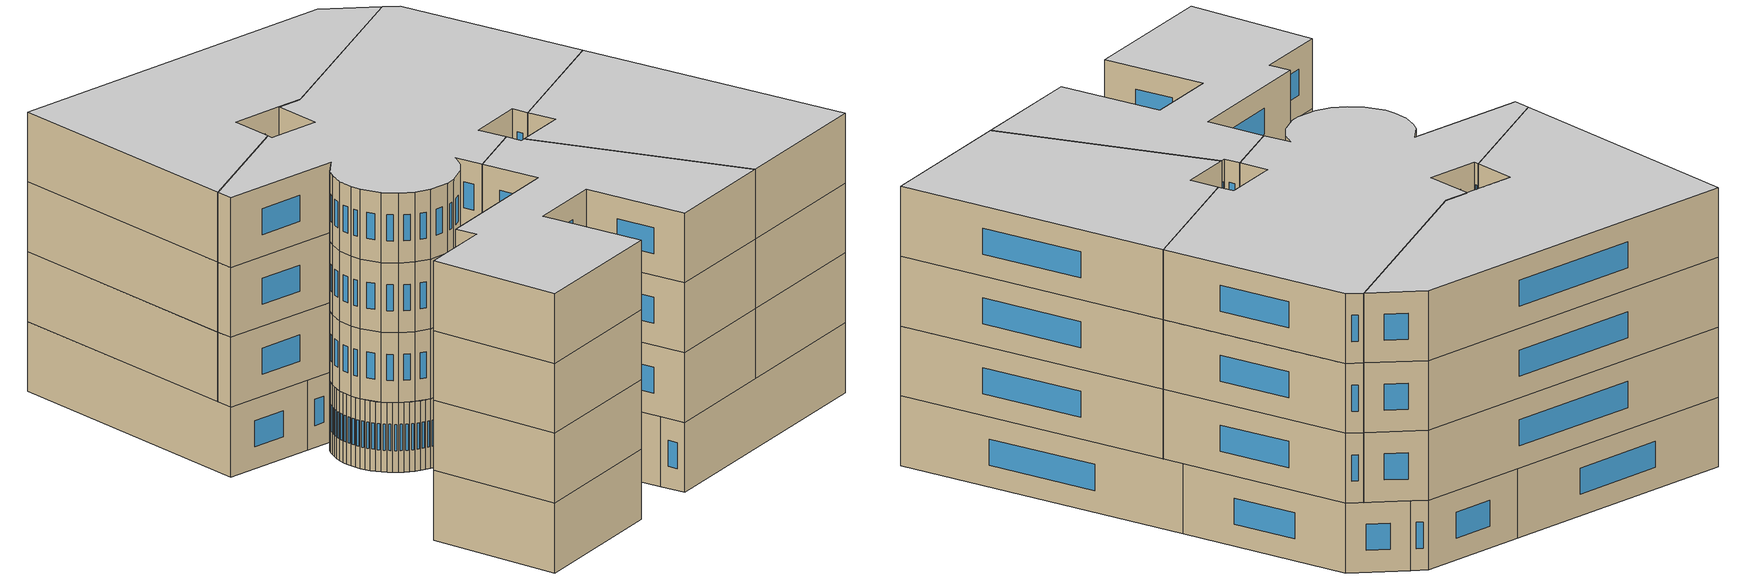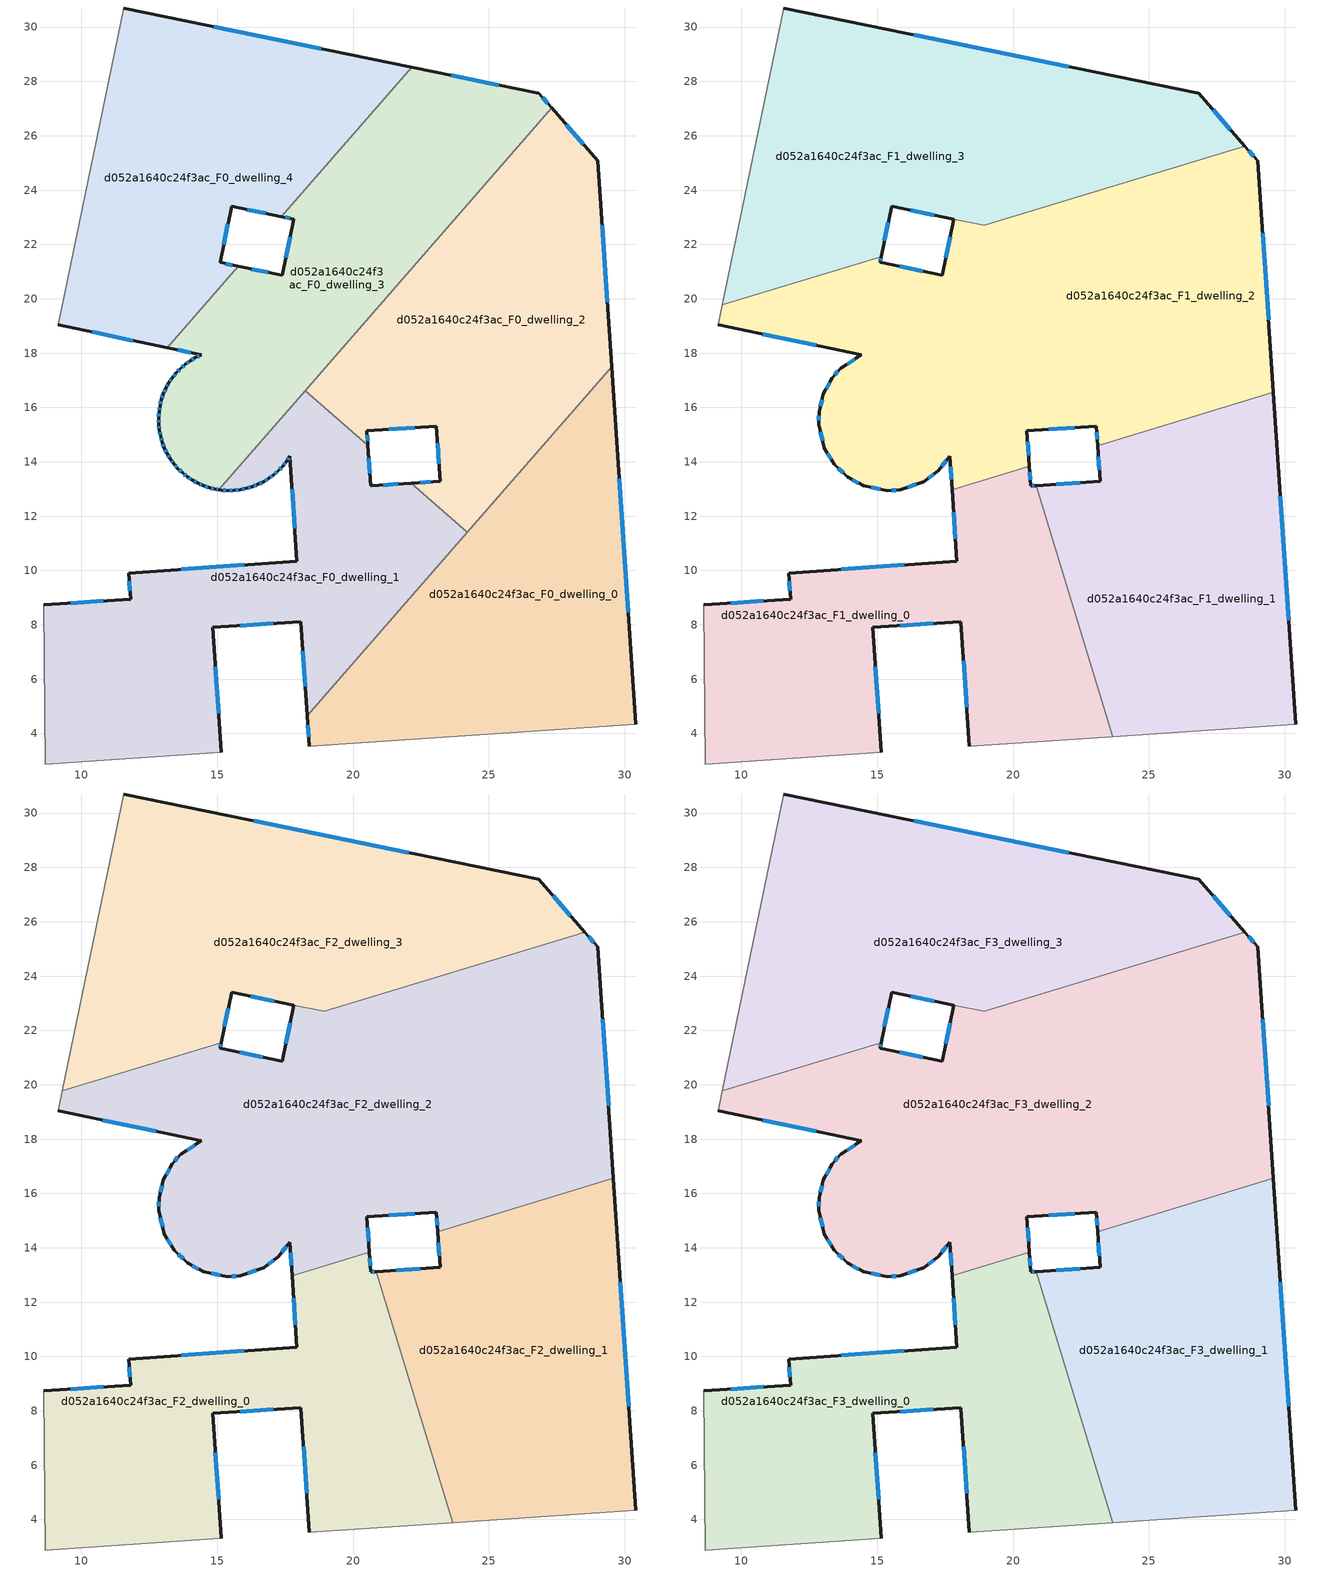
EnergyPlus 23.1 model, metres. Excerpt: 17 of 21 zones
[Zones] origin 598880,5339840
d052a1640c24f3ac_F0_dwelling_0
 floor ground (EU_floor_Construction): 29.52,17.5 30.41,4.33 18.39,3.53 18.32,4.65 z0
 wall outside (EU_wall_Construction): 30.41,4.33 29.52,17.5 / 18.32,4.65 18.39,3.53 z0:3
 wall adiabatic (EU_wall_Construction): 18.39,3.53 30.41,4.33 z0:3
 wall to d052a1640c24f3ac_F0_dwelling_1 (EU_wall_Construction): 24.21,11.41 18.32,4.65 z0:3
 wall to d052a1640c24f3ac_F0_dwelling_2 (EU_wall_Construction): 29.52,17.5 24.21,11.41 z0:3
 window (EU_Window_Construction): 30.13,8.46 29.8,13.37 / 18.34,4.3 18.37,3.88 z0.94:2.06
d052a1640c24f3ac_F0_dwelling_1
 floor ground (EU_floor_Construction): 22.14,13.21 24.21,11.41 18.32,4.65 18.08,8.12 14.84,7.9 15.15,3.31 8.68,2.88 8.61,8.74 11.81,8.95 11.74,9.91 17.93,10.34 17.68,14.21 17.55,14.02 17.41,13.84 17.25,13.67 17.08,13.52 16.9,13.39 16.7,13.26 16.5,13.17 16.29,13.09 16.07,13.02 15.85,12.97 15.62,12.95 15.39,12.94 15.16,12.96 15.06,12.97 18.24,16.62 20.55,14.6 20.65,13.11 z0
 wall outside (EU_wall_Construction): 15.06,12.97 15.16,12.96 15.39,12.94 15.62,12.95 15.85,12.97 16.07,13.02 16.29,13.09 16.5,13.17 16.7,13.26 16.9,13.39 17.08,13.52 17.25,13.67 17.41,13.84 17.55,14.02 17.68,14.21 17.93,10.34 11.74,9.91 11.81,8.95 8.61,8.74 / 22.14,13.21 20.65,13.11 20.55,14.6 / 15.15,3.31 14.84,7.9 18.08,8.12 18.32,4.65 z0:3
 wall to d052a1640c24f3ac_F0_dwelling_2 (EU_wall_Construction): 20.55,14.6 18.24,16.62 / 24.21,11.41 22.14,13.21 z0:3
 wall adiabatic (EU_wall_Construction): 8.61,8.74 8.68,2.88 15.15,3.31 z0:3
 wall to d052a1640c24f3ac_F0_dwelling_3 (EU_wall_Construction): 18.24,16.62 15.06,12.97 z0:3
 window (EU_Window_Construction): 17.3,13.73 17.36,13.79 / 17.13,13.57 17.2,13.63 / 16.96,13.43 17.02,13.48 / 16.77,13.3 16.84,13.35 / 16.56,13.2 16.64,13.24 / 16.35,13.11 16.43,13.14 / 16.14,13.04 16.22,13.07 / 15.92,12.99 16,13.01 / 15.69,12.95 15.78,12.96 / 15.46,12.94 15.55,12.94 / 15.23,12.95 15.32,12.95 / 20.62,13.58 20.58,14.14 / 21.67,13.18 21.12,13.14 / 18.16,7.03 18.24,5.74 / 15.86,7.97 17.07,8.05 / 15.05,4.75 14.94,6.46 / 10.81,8.88 9.62,8.8 / 11.76,9.61 11.79,9.25 / 15.99,10.2 13.68,10.04 / 17.76,13 17.85,11.55 / 17.59,14.08 17.64,14.15 / 17.45,13.89 17.51,13.96 z0.94:2.06
 roof outside (EU_roof_Construction): 16.5,13.17 16.7,13.26 15.85,12.97 16.07,13.02 16.29,13.09 z3
d052a1640c24f3ac_F0_dwelling_2
 floor ground (EU_floor_Construction): 29.01,25.08 29.52,17.5 24.21,11.41 22.14,13.21 23.2,13.29 23.07,15.32 20.51,15.14 20.55,14.6 18.24,16.62 27.31,27.02 z0
 wall outside (EU_wall_Construction): 29.52,17.5 29.01,25.08 27.31,27.02 / 20.55,14.6 20.51,15.14 23.07,15.32 23.2,13.29 22.14,13.21 z0:3
 wall to d052a1640c24f3ac_F0_dwelling_3 (EU_wall_Construction): 27.31,27.02 18.24,16.62 z0:3
 window (EU_Window_Construction): 29.36,19.88 29.17,22.7 / 22.87,13.27 22.47,13.24 / 23.11,14.68 23.16,13.92 / 21.31,15.2 22.27,15.26 / 20.54,14.77 20.52,14.97 / 28.48,25.69 27.84,26.41 z0.94:2.06
d052a1640c24f3ac_F0_dwelling_3
 floor ground (EU_floor_Construction): 26.84,27.56 27.31,27.02 15.06,12.97 14.94,12.99 14.72,13.05 14.5,13.12 14.3,13.21 14.09,13.32 13.9,13.45 13.73,13.59 13.56,13.75 13.41,13.92 13.28,14.11 13.16,14.29 13.05,14.5 12.98,14.72 12.92,14.94 12.87,15.16 12.85,15.39 12.84,15.61 12.86,15.84 12.9,16.07 12.94,16.29 13.02,16.5 13.11,16.71 13.22,16.9 13.35,17.1 13.49,17.28 13.65,17.44 13.83,17.58 14.01,17.72 14.21,17.84 14.41,17.93 13.16,18.2 15.77,21.2 17.39,20.87 17.82,22.93 17.36,23.03 22.16,28.52 z0
 wall outside (EU_wall_Construction): 13.16,18.2 14.41,17.93 14.21,17.84 14.01,17.72 13.83,17.58 13.65,17.44 13.49,17.28 13.35,17.1 13.22,16.9 13.11,16.71 13.02,16.5 12.94,16.29 12.9,16.07 12.86,15.84 12.84,15.61 12.85,15.39 12.87,15.16 12.92,14.94 12.98,14.72 13.05,14.5 13.16,14.29 13.28,14.11 13.41,13.92 13.56,13.75 13.73,13.59 13.9,13.45 14.09,13.32 14.3,13.21 14.5,13.12 14.72,13.05 14.94,12.99 15.06,12.97 / 17.36,23.03 17.82,22.93 17.39,20.87 15.77,21.2 / 27.31,27.02 26.84,27.56 22.16,28.52 z0:3
 wall to d052a1640c24f3ac_F0_dwelling_4 (EU_wall_Construction): 15.77,21.2 13.16,18.2 / 22.16,28.52 17.36,23.03 z0:3
 window (EU_Window_Construction): 14.36,13.18 14.43,13.15 / 14.16,13.29 14.23,13.25 / 13.96,13.41 14.03,13.36 / 13.78,13.55 13.85,13.49 / 13.61,13.7 13.68,13.64 / 13.46,13.86 13.51,13.8 / 13.32,14.05 13.37,13.98 / 13.2,14.23 13.24,14.16 / 13.09,14.44 13.12,14.36 / 13,14.65 13.03,14.57 / 12.94,14.87 12.96,14.79 / 12.89,15.09 12.9,15.01 / 12.86,15.32 12.86,15.23 / 12.85,15.54 12.85,15.46 / 12.86,15.77 12.85,15.68 / 12.89,16 12.87,15.91 / 12.93,16.22 12.91,16.14 / 13,16.43 12.97,16.36 / 13.08,16.65 13.05,16.57 / 13.19,16.84 13.15,16.77 / 13.31,17.04 13.26,16.96 / 13.45,17.22 13.39,17.15 / 13.6,17.39 13.54,17.33 / 13.77,17.54 13.71,17.49 / 13.95,17.68 13.89,17.63 / 14.14,17.8 14.07,17.76 / 14.35,17.9 14.27,17.87 / 13.55,18.12 14.02,18.02 / 16.88,20.97 16.28,21.09 / 17.68,22.29 17.52,21.51 / 17.51,23 17.67,22.96 / 25.37,27.86 23.62,28.22 / 27.16,27.19 26.99,27.39 / 14.98,12.99 15.02,12.98 / 14.79,13.03 14.87,13.01 / 14.57,13.1 14.65,13.07 z0.94:2.06
 roof outside (EU_roof_Construction): 14.21,17.84 14.01,17.72 13.83,17.58 13.65,17.44 14.41,17.93 z3; 13.05,14.5 12.85,15.39 12.87,15.16 12.92,14.94 12.98,14.72 z3; 15.06,12.97 15.08,13 14.5,13.12 14.72,13.05 14.94,12.99 z3
d052a1640c24f3ac_F0_dwelling_4
 floor ground (EU_floor_Construction): 22.16,28.52 17.36,23.03 15.53,23.4 15.1,21.34 15.77,21.2 13.16,18.2 9.15,19.04 11.56,30.7 z0
 wall outside (EU_wall_Construction): 15.77,21.2 15.1,21.34 15.53,23.4 17.36,23.03 / 9.15,19.04 13.16,18.2 / 22.16,28.52 11.56,30.7 z0:3
 wall adiabatic (EU_wall_Construction): 11.56,30.7 9.15,19.04 z0:3
 window (EU_Window_Construction): 16.1,23.28 16.79,23.14 / 15.24,21.98 15.4,22.76 / 15.56,21.24 15.31,21.29 / 10.4,18.78 11.9,18.46 / 18.83,29.21 14.88,30.02 z0.94:2.06
d052a1640c24f3ac_F1_dwelling_0
 floor to d052a1640c24f3ac_F0_dwelling_1 (EU_floor_Construction): 20.85,13.13 22.11,9 18.32,4.65 18.08,8.12 14.84,7.9 15.15,3.31 8.68,2.88 8.61,8.74 11.81,8.95 11.74,9.91 17.93,10.34 17.76,12.97 20.6,13.83 20.65,13.11 z3
 floor to d052a1640c24f3ac_F0_dwelling_0 (EU_floor_Construction): 22.11,9 23.66,3.88 18.39,3.53 18.32,4.65 z3
 wall outside (EU_wall_Construction): 17.76,12.97 17.93,10.34 11.74,9.91 11.81,8.95 8.61,8.74 / 20.85,13.13 20.65,13.11 20.6,13.83 / 15.15,3.31 14.84,7.9 18.08,8.12 18.39,3.53 z3:6
 wall to d052a1640c24f3ac_F1_dwelling_2 (EU_wall_Construction): 20.6,13.83 17.76,12.97 z3:6
 wall to d052a1640c24f3ac_F1_dwelling_1 (EU_wall_Construction): 23.66,3.88 20.85,13.13 z3:6
 wall adiabatic (EU_wall_Construction): 18.39,3.53 23.66,3.88 / 8.61,8.74 8.68,2.88 15.15,3.31 z3:6
 window (EU_Window_Construction): 17.81,12.14 17.88,11.16 / 20.63,13.34 20.61,13.61 / 20.79,13.12 20.71,13.12 / 18.18,6.68 18.3,4.97 / 15.86,7.97 17.07,8.05 / 15.05,4.75 14.94,6.46 / 10.81,8.88 9.62,8.8 / 11.76,9.61 11.79,9.25 / 15.99,10.2 13.68,10.04 z3.94:5.06
d052a1640c24f3ac_F1_dwelling_1
 floor to d052a1640c24f3ac_F0_dwelling_0 (EU_floor_Construction): 29.58,16.56 30.41,4.33 23.66,3.88 22.11,9 28.39,16.2 z3
 floor to d052a1640c24f3ac_F0_dwelling_2 (EU_floor_Construction): 28.39,16.2 24.21,11.41 22.14,13.21 23.2,13.29 23.12,14.6 z3
 floor to d052a1640c24f3ac_F0_dwelling_1 (EU_floor_Construction): 24.21,11.41 22.11,9 20.85,13.13 22.14,13.21 z3
 wall outside (EU_wall_Construction): 30.41,4.33 29.58,16.56 / 23.12,14.6 23.2,13.29 20.85,13.13 z3:6
 wall to d052a1640c24f3ac_F1_dwelling_2 (EU_wall_Construction): 29.58,16.56 23.12,14.6 z3:6
 wall adiabatic (EU_wall_Construction): 23.66,3.88 30.41,4.33 z3:6
 window (EU_Window_Construction): 30.15,8.17 29.84,12.73 / 22.47,13.24 21.59,13.18 / 23.14,14.19 23.18,13.7 z3.94:5.06
d052a1640c24f3ac_F1_dwelling_2
 floor to d052a1640c24f3ac_F0_dwelling_2 (EU_floor_Construction): 29.01,25.08 29.52,17.5 28.39,16.2 23.12,14.6 23.07,15.32 20.51,15.14 20.55,14.6 18.24,16.62 25.2,24.61 28.54,25.62 z3
 floor to d052a1640c24f3ac_F0_dwelling_0 (EU_floor_Construction): 29.52,17.5 29.58,16.56 28.39,16.2 z3
 floor to d052a1640c24f3ac_F0_dwelling_1 (EU_floor_Construction): 20.55,14.6 20.6,13.83 17.76,12.97 17.68,14.21 17.25,13.67 16.7,13.26 15.85,12.97 15.39,12.94 15.08,13 18.24,16.62 z3
 floor to d052a1640c24f3ac_F0_dwelling_3 (EU_floor_Construction): 25.2,24.61 15.08,13 14.5,13.12 13.9,13.45 13.41,13.92 13.05,14.5 12.85,15.39 12.86,15.84 13.02,16.5 13.35,17.1 13.65,17.44 14.41,17.93 13.16,18.2 15.77,21.2 17.39,20.87 17.82,22.93 18.93,22.7 z3
 floor to d052a1640c24f3ac_F0_dwelling_4 (EU_floor_Construction): 15.77,21.2 13.16,18.2 9.15,19.04 9.3,19.77 15.15,21.55 15.1,21.34 z3
 wall outside (EU_wall_Construction): 9.15,19.04 14.41,17.93 13.65,17.44 13.35,17.1 13.02,16.5 12.86,15.84 12.85,15.39 13.05,14.5 13.41,13.92 13.9,13.45 14.5,13.12 15.39,12.94 15.85,12.97 16.7,13.26 17.25,13.67 17.68,14.21 17.76,12.97 / 17.82,22.93 17.39,20.87 15.1,21.34 15.15,21.55 / 29.58,16.56 29.01,25.08 28.54,25.62 / 20.6,13.83 20.51,15.14 23.07,15.32 23.12,14.6 z3:6
 wall adiabatic (EU_wall_Construction): 9.3,19.77 9.15,19.04 z3:6
 wall to d052a1640c24f3ac_F1_dwelling_3 (EU_wall_Construction): 15.15,21.55 9.3,19.77 / 28.54,25.62 18.93,22.7 17.82,22.93 z3:6
 window (EU_Window_Construction): 15.53,12.95 15.71,12.96 / 14.78,13.06 15.11,13 / 14.09,13.34 14.31,13.22 / 13.57,13.77 13.75,13.59 / 13.17,14.32 13.3,14.1 / 12.91,15.11 12.99,14.78 / 12.86,15.7 12.85,15.53 / 12.97,16.29 12.91,16.05 / 13.25,16.91 13.12,16.69 / 13.56,17.33 13.44,17.2 / 14.18,17.78 13.89,17.6 / 10.8,18.7 12.76,18.28 / 15.12,21.4 15.14,21.48 / 16.68,21.01 15.82,21.19 / 17.68,22.29 17.52,21.51 / 28.86,25.25 28.68,25.45 / 29.4,19.23 29.19,22.41 / 23.08,15.09 23.1,14.82 / 21.31,15.2 22.27,15.26 / 20.57,14.24 20.54,14.73 / 17.7,13.82 17.73,13.36 / 17.38,13.84 17.54,14.04 / 16.88,13.39 17.08,13.55 / 16.12,13.06 16.44,13.17 z3.94:5.06
d052a1640c24f3ac_F1_dwelling_3
 floor to d052a1640c24f3ac_F0_dwelling_3 (EU_floor_Construction): 26.84,27.56 27.31,27.02 25.2,24.61 18.93,22.7 17.36,23.03 22.16,28.52 z3
 floor to d052a1640c24f3ac_F0_dwelling_4 (EU_floor_Construction): 22.16,28.52 17.36,23.03 15.53,23.4 15.15,21.55 9.3,19.77 11.56,30.7 z3
 floor to d052a1640c24f3ac_F0_dwelling_2 (EU_floor_Construction): 27.31,27.02 28.54,25.62 25.2,24.61 z3
 wall outside (EU_wall_Construction): 15.15,21.55 15.53,23.4 17.81,22.93 / 28.54,25.62 26.84,27.56 11.56,30.7 z3:6
 wall adiabatic (EU_wall_Construction): 11.56,30.7 9.3,19.77 z3:6
 window (EU_Window_Construction): 16.24,23.26 17.1,23.08 / 15.27,22.13 15.41,22.82 / 22.05,28.55 16.35,29.72 / 28,26.23 27.37,26.95 z3.94:5.06
d052a1640c24f3ac_F2_dwelling_0
 floor to d052a1640c24f3ac_F1_dwelling_0 (EU_floor_Construction): 20.85,13.13 23.66,3.88 18.39,3.53 18.08,8.12 14.84,7.9 15.15,3.31 8.68,2.88 8.61,8.74 11.81,8.95 11.74,9.91 17.93,10.34 17.76,12.97 20.6,13.83 20.65,13.11 z6
 wall outside (EU_wall_Construction): 17.76,12.97 17.93,10.34 11.74,9.91 11.81,8.95 8.61,8.74 / 20.85,13.13 20.65,13.11 20.6,13.83 / 15.15,3.31 14.84,7.9 18.08,8.12 18.39,3.53 z6:9
 wall to d052a1640c24f3ac_F2_dwelling_2 (EU_wall_Construction): 20.6,13.83 17.76,12.97 z6:9
 wall to d052a1640c24f3ac_F2_dwelling_1 (EU_wall_Construction): 23.66,3.88 20.85,13.13 z6:9
 wall adiabatic (EU_wall_Construction): 18.39,3.53 23.66,3.88 / 8.61,8.74 8.68,2.88 15.15,3.31 z6:9
 window (EU_Window_Construction): 17.81,12.14 17.88,11.16 / 20.63,13.34 20.61,13.61 / 20.79,13.12 20.71,13.12 / 18.18,6.68 18.3,4.97 / 15.86,7.97 17.07,8.05 / 15.05,4.75 14.94,6.46 / 10.81,8.88 9.62,8.8 / 11.76,9.61 11.79,9.25 / 15.99,10.2 13.68,10.04 z6.94:8.06
d052a1640c24f3ac_F2_dwelling_1
 floor to d052a1640c24f3ac_F1_dwelling_1 (EU_floor_Construction): 29.58,16.56 30.41,4.33 23.66,3.88 20.85,13.13 23.2,13.29 23.12,14.6 z6
 wall outside (EU_wall_Construction): 30.41,4.33 29.58,16.56 / 23.12,14.6 23.2,13.29 20.85,13.13 z6:9
 wall to d052a1640c24f3ac_F2_dwelling_2 (EU_wall_Construction): 29.58,16.56 23.12,14.6 z6:9
 wall adiabatic (EU_wall_Construction): 23.66,3.88 30.41,4.33 z6:9
 window (EU_Window_Construction): 30.15,8.17 29.84,12.73 / 22.47,13.24 21.59,13.18 / 23.14,14.19 23.18,13.7 z6.94:8.06
d052a1640c24f3ac_F2_dwelling_2
 floor to d052a1640c24f3ac_F1_dwelling_2 (EU_floor_Construction): 29.01,25.08 29.58,16.56 23.12,14.6 23.07,15.32 20.51,15.14 20.6,13.83 17.76,12.97 17.68,14.21 17.25,13.67 16.7,13.26 15.85,12.97 15.39,12.94 14.5,13.12 13.9,13.45 13.41,13.92 13.05,14.5 12.85,15.39 12.86,15.84 13.02,16.5 13.35,17.1 13.65,17.44 14.41,17.93 9.15,19.04 9.3,19.77 15.15,21.55 15.1,21.34 17.39,20.87 17.82,22.93 18.93,22.7 28.54,25.62 z6
 wall outside (EU_wall_Construction): 9.15,19.04 14.41,17.93 13.65,17.44 13.35,17.1 13.02,16.5 12.86,15.84 12.85,15.39 13.05,14.5 13.41,13.92 13.9,13.45 14.5,13.12 15.39,12.94 15.85,12.97 16.7,13.26 17.25,13.67 17.68,14.21 17.76,12.97 / 17.82,22.93 17.39,20.87 15.1,21.34 15.15,21.55 / 29.58,16.56 29.01,25.08 28.54,25.62 / 20.6,13.83 20.51,15.14 23.07,15.32 23.12,14.6 z6:9
 wall adiabatic (EU_wall_Construction): 9.3,19.77 9.15,19.04 z6:9
 wall to d052a1640c24f3ac_F2_dwelling_3 (EU_wall_Construction): 15.15,21.55 9.3,19.77 / 28.54,25.62 18.93,22.7 17.82,22.93 z6:9
 window (EU_Window_Construction): 15.53,12.95 15.71,12.96 / 14.78,13.06 15.11,13 / 14.09,13.34 14.31,13.22 / 13.57,13.77 13.75,13.59 / 13.17,14.32 13.3,14.1 / 12.91,15.11 12.99,14.78 / 12.86,15.7 12.85,15.53 / 12.97,16.29 12.91,16.05 / 13.25,16.91 13.12,16.69 / 13.56,17.33 13.44,17.2 / 14.18,17.78 13.89,17.6 / 10.8,18.7 12.76,18.28 / 15.12,21.4 15.14,21.48 / 16.68,21.01 15.82,21.19 / 17.68,22.29 17.52,21.51 / 28.86,25.25 28.68,25.45 / 29.4,19.23 29.19,22.41 / 23.08,15.09 23.1,14.82 / 21.31,15.2 22.27,15.26 / 20.57,14.24 20.54,14.73 / 17.7,13.82 17.73,13.36 / 17.38,13.84 17.54,14.04 / 16.88,13.39 17.08,13.55 / 16.12,13.06 16.44,13.17 z6.94:8.06
d052a1640c24f3ac_F2_dwelling_3
 floor to d052a1640c24f3ac_F1_dwelling_3 (EU_floor_Construction): 26.84,27.56 28.54,25.62 18.93,22.7 15.53,23.4 15.15,21.55 9.3,19.77 11.56,30.7 z6
 wall outside (EU_wall_Construction): 15.15,21.55 15.53,23.4 17.81,22.93 / 28.54,25.62 26.84,27.56 11.56,30.7 z6:9
 wall adiabatic (EU_wall_Construction): 11.56,30.7 9.3,19.77 z6:9
 window (EU_Window_Construction): 16.24,23.26 17.1,23.08 / 15.27,22.13 15.41,22.82 / 22.05,28.55 16.35,29.72 / 28,26.23 27.37,26.95 z6.94:8.06
d052a1640c24f3ac_F3_dwelling_0
 floor to d052a1640c24f3ac_F2_dwelling_0 (EU_floor_Construction): 20.85,13.13 23.66,3.88 18.39,3.53 18.08,8.12 14.84,7.9 15.15,3.31 8.68,2.88 8.61,8.74 11.81,8.95 11.74,9.91 17.93,10.34 17.76,12.97 20.6,13.83 20.65,13.11 z9
 wall outside (EU_wall_Construction): 17.76,12.97 17.93,10.34 11.74,9.91 11.81,8.95 8.61,8.74 / 20.85,13.13 20.65,13.11 20.6,13.83 / 15.15,3.31 14.84,7.9 18.08,8.12 18.39,3.53 z9:12
 wall to d052a1640c24f3ac_F3_dwelling_2 (EU_wall_Construction): 20.6,13.83 17.76,12.97 z9:12
 wall to d052a1640c24f3ac_F3_dwelling_1 (EU_wall_Construction): 23.66,3.88 20.85,13.13 z9:12
 wall adiabatic (EU_wall_Construction): 18.39,3.53 23.66,3.88 / 8.61,8.74 8.68,2.88 15.15,3.31 z9:12
 window (EU_Window_Construction): 17.81,12.14 17.88,11.16 / 20.63,13.34 20.61,13.61 / 20.79,13.12 20.71,13.12 / 18.18,6.68 18.3,4.97 / 15.86,7.97 17.07,8.05 / 15.05,4.75 14.94,6.46 / 10.81,8.88 9.62,8.8 / 11.76,9.61 11.79,9.25 / 15.99,10.2 13.68,10.04 z9.94:11.06
 ceiling to d052a1640c24f3ac_F4_dwelling_0 (EU_floor_Construction): 23.66,3.88 20.85,13.13 20.65,13.11 20.6,13.83 17.76,12.97 17.93,10.34 11.74,9.91 11.81,8.95 8.61,8.74 8.68,2.88 15.15,3.31 14.84,7.9 18.08,8.12 18.39,3.53 z12
d052a1640c24f3ac_F3_dwelling_1
 floor to d052a1640c24f3ac_F2_dwelling_1 (EU_floor_Construction): 29.58,16.56 30.41,4.33 23.66,3.88 20.85,13.13 23.2,13.29 23.12,14.6 z9
 wall outside (EU_wall_Construction): 30.41,4.33 29.58,16.56 / 23.12,14.6 23.2,13.29 20.85,13.13 z9:12
 wall to d052a1640c24f3ac_F3_dwelling_2 (EU_wall_Construction): 29.58,16.56 23.12,14.6 z9:12
 wall adiabatic (EU_wall_Construction): 23.66,3.88 30.41,4.33 z9:12
 window (EU_Window_Construction): 30.15,8.17 29.84,12.73 / 22.47,13.24 21.59,13.18 / 23.14,14.19 23.18,13.7 z9.94:11.06
 ceiling to d052a1640c24f3ac_F4_dwelling_1 (EU_floor_Construction): 30.41,4.33 29.58,16.56 23.12,14.6 23.2,13.29 20.85,13.13 23.66,3.88 z12
d052a1640c24f3ac_F3_dwelling_2
 floor to d052a1640c24f3ac_F2_dwelling_2 (EU_floor_Construction): 29.01,25.08 29.58,16.56 23.12,14.6 23.07,15.32 20.51,15.14 20.6,13.83 17.76,12.97 17.68,14.21 17.25,13.67 16.7,13.26 15.85,12.97 15.39,12.94 14.5,13.12 13.9,13.45 13.41,13.92 13.05,14.5 12.85,15.39 12.86,15.84 13.02,16.5 13.35,17.1 13.65,17.44 14.41,17.93 9.15,19.04 9.3,19.77 15.15,21.55 15.1,21.34 17.39,20.87 17.82,22.93 18.93,22.7 28.54,25.62 z9
 wall outside (EU_wall_Construction): 9.15,19.04 14.41,17.93 13.65,17.44 13.35,17.1 13.02,16.5 12.86,15.84 12.85,15.39 13.05,14.5 13.41,13.92 13.9,13.45 14.5,13.12 15.39,12.94 15.85,12.97 16.7,13.26 17.25,13.67 17.68,14.21 17.76,12.97 / 17.82,22.93 17.39,20.87 15.1,21.34 15.15,21.55 / 29.58,16.56 29.01,25.08 28.54,25.62 / 20.6,13.83 20.51,15.14 23.07,15.32 23.12,14.6 z9:12
 wall adiabatic (EU_wall_Construction): 9.3,19.77 9.15,19.04 z9:12
 wall to d052a1640c24f3ac_F3_dwelling_3 (EU_wall_Construction): 15.15,21.55 9.3,19.77 / 28.54,25.62 18.93,22.7 17.82,22.93 z9:12
 window (EU_Window_Construction): 15.53,12.95 15.71,12.96 / 14.78,13.06 15.11,13 / 14.09,13.34 14.31,13.22 / 13.57,13.77 13.75,13.59 / 13.17,14.32 13.3,14.1 / 12.91,15.11 12.99,14.78 / 12.86,15.7 12.85,15.53 / 12.97,16.29 12.91,16.05 / 13.25,16.91 13.12,16.69 / 13.56,17.33 13.44,17.2 / 14.18,17.78 13.89,17.6 / 10.8,18.7 12.76,18.28 / 15.12,21.4 15.14,21.48 / 16.68,21.01 15.82,21.19 / 17.68,22.29 17.52,21.51 / 28.86,25.25 28.68,25.45 / 29.4,19.23 29.19,22.41 / 23.08,15.09 23.1,14.82 / 21.31,15.2 22.27,15.26 / 20.57,14.24 20.54,14.73 / 17.7,13.82 17.73,13.36 / 17.38,13.84 17.54,14.04 / 16.88,13.39 17.08,13.55 / 16.12,13.06 16.44,13.17 z9.94:11.06
 ceiling to d052a1640c24f3ac_F4_dwelling_2 (EU_floor_Construction): 29.58,16.56 29.01,25.08 28.54,25.62 18.93,22.7 17.82,22.93 17.39,20.87 15.1,21.34 15.15,21.55 9.3,19.77 9.15,19.04 14.41,17.93 13.65,17.44 13.35,17.1 13.02,16.5 12.86,15.84 12.85,15.39 13.05,14.5 13.41,13.92 13.9,13.45 14.5,13.12 15.39,12.94 15.85,12.97 16.7,13.26 17.25,13.67 17.68,14.21 17.76,12.97 20.6,13.83 20.51,15.14 23.07,15.32 23.12,14.6 z12
d052a1640c24f3ac_F3_dwelling_3
 floor to d052a1640c24f3ac_F2_dwelling_3 (EU_floor_Construction): 26.84,27.56 28.54,25.62 18.93,22.7 15.53,23.4 15.15,21.55 9.3,19.77 11.56,30.7 z9
 wall outside (EU_wall_Construction): 15.15,21.55 15.53,23.4 17.81,22.93 / 28.54,25.62 26.84,27.56 11.56,30.7 z9:12
 wall adiabatic (EU_wall_Construction): 11.56,30.7 9.3,19.77 z9:12
 window (EU_Window_Construction): 16.24,23.26 17.1,23.08 / 15.27,22.13 15.41,22.82 / 22.05,28.55 16.35,29.72 / 28,26.23 27.37,26.95 z9.94:11.06
 ceiling to d052a1640c24f3ac_F4_dwelling_3 (EU_floor_Construction): 28.54,25.62 26.84,27.56 11.56,30.7 9.3,19.77 15.15,21.55 15.53,23.4 18.93,22.7 z12
[Building]
EU S2 Campaign: North Axis=0; Terrain=City; Solar Distribution=FullExterior
[Site:Location]
Vienna: Latitude=48; Longitude=16.5; Time Zone=1; Elevation=183
[SizingPeriod:WeatherFileDays]
AnnualSizingPeriod: Begin Month=1; Begin Day of Month=1; End Month=12; End Day of Month=31; Day of Week for Start Day=Monday; Use Weather File Daylight Saving Period=No; Use Weather File Rain and Snow Indicators=No
[MATERIAL]
EU_InternalMass_Material: Roughness=MediumRough; Thickness=0.1; Conductivity=1; Density=1800; Specific Heat=900; Thermal Absorptance=0.9; Solar Absorptance=0.7; Visible Absorptance=0.7
[MATERIAL:NOMASS] Roughness=MediumRough; Thermal Absorptance=0.9; Solar Absorptance=0.7; Visible Absorptance=0.7
Name | Thermal Resistance
EU_wall_NoMass | 0.914258
EU_roof_NoMass | 0.954009
EU_floor_NoMass | 1.09711
[WINDOWMATERIAL:SIMPLEGLAZINGSYSTEM]
EU_Window_SimpleGlazing: UFactor=2.09642; Solar Heat Gain Coefficient=0.65; Visible Transmittance=0.65
[CONSTRUCTION]
EU_wall_Construction: EU_wall_NoMass
EU_roof_Construction: EU_roof_NoMass
EU_floor_Construction: EU_floor_NoMass
EU_Window_Construction: EU_Window_SimpleGlazing
EU_InternalMass_Construction: EU_InternalMass_Material
[ZONE] Type=1; Multiplier=1; Ceiling Height=autocalculate; Floor Area=autocalculate; Part of Total Floor Area=Yes
Name | Volume
d052a1640c24f3ac_F0_dwelling_0 | 258.675
d052a1640c24f3ac_F1_dwelling_0; d052a1640c24f3ac_F2_dwelling_0; d052a1640c24f3ac_F3_dwelling_0 | 262.829
d052a1640c24f3ac_F0_dwelling_1 | 265.828
d052a1640c24f3ac_F1_dwelling_1; d052a1640c24f3ac_F2_dwelling_1; d052a1640c24f3ac_F3_dwelling_1 | 262.839
d052a1640c24f3ac_F0_dwelling_2 | 265.838
d052a1640c24f3ac_F1_dwelling_2; d052a1640c24f3ac_F2_dwelling_2; d052a1640c24f3ac_F3_dwelling_2 | 445.06
d052a1640c24f3ac_F0_dwelling_3 | 244.333
d052a1640c24f3ac_F1_dwelling_3; d052a1640c24f3ac_F2_dwelling_3; d052a1640c24f3ac_F3_dwelling_3 | 322.154
d052a1640c24f3ac_F0_dwelling_4 | 258.664
[INTERNALMASS] Construction=EU_InternalMass_Construction
Name | Zone or ZoneList | Surface Area
d052a1640c24f3ac_F0_dwelling_0_EU_InternalMass | d052a1640c24f3ac_F0_dwelling_0 | 86.2255
d052a1640c24f3ac_F0_dwelling_1_EU_InternalMass | d052a1640c24f3ac_F0_dwelling_1 | 88.6087
d052a1640c24f3ac_F0_dwelling_2_EU_InternalMass | d052a1640c24f3ac_F0_dwelling_2 | 88.6137
d052a1640c24f3ac_F0_dwelling_3_EU_InternalMass | d052a1640c24f3ac_F0_dwelling_3 | 81.4435
d052a1640c24f3ac_F0_dwelling_4_EU_InternalMass | d052a1640c24f3ac_F0_dwelling_4 | 86.2212
d052a1640c24f3ac_F1_dwelling_0_EU_InternalMass | d052a1640c24f3ac_F1_dwelling_0 | 87.6092
d052a1640c24f3ac_F1_dwelling_1_EU_InternalMass | d052a1640c24f3ac_F1_dwelling_1 | 87.6166
d052a1640c24f3ac_F1_dwelling_2_EU_InternalMass | d052a1640c24f3ac_F1_dwelling_2 | 148.354
d052a1640c24f3ac_F1_dwelling_3_EU_InternalMass | d052a1640c24f3ac_F1_dwelling_3 | 107.382
d052a1640c24f3ac_F2_dwelling_0_EU_InternalMass | d052a1640c24f3ac_F2_dwelling_0 | 87.6092
d052a1640c24f3ac_F2_dwelling_1_EU_InternalMass | d052a1640c24f3ac_F2_dwelling_1 | 87.6166
d052a1640c24f3ac_F2_dwelling_2_EU_InternalMass | d052a1640c24f3ac_F2_dwelling_2 | 148.354
d052a1640c24f3ac_F2_dwelling_3_EU_InternalMass | d052a1640c24f3ac_F2_dwelling_3 | 107.382
d052a1640c24f3ac_F3_dwelling_0_EU_InternalMass | d052a1640c24f3ac_F3_dwelling_0 | 87.6092
d052a1640c24f3ac_F3_dwelling_1_EU_InternalMass | d052a1640c24f3ac_F3_dwelling_1 | 87.6166
d052a1640c24f3ac_F3_dwelling_2_EU_InternalMass | d052a1640c24f3ac_F3_dwelling_2 | 148.354
d052a1640c24f3ac_F3_dwelling_3_EU_InternalMass | d052a1640c24f3ac_F3_dwelling_3 | 107.382
[OTHEREQUIPMENT] Fuel Type=Electricity; Design Level Calculation Method=Watts/Area; Power per Zone Floor Area=1; Fraction Latent=0; Fraction Radiant=0; Fraction Lost=0; Carbon Dioxide Generation Rate=0; EndUse Subcategory=EU_Step8_InternalGains
Name | Zone or ZoneList or Space or SpaceList | Schedule
EU_Step8_InternalGain_d052a1640c24f3ac_F0_dwelling_0_f000 | d052a1640c24f3ac_F0_dwelling_0 | EU_Step8_GainSchedule_d052a1640c24f3ac_F0_dwelling_0_f000
EU_Step8_InternalGain_d052a1640c24f3ac_F0_dwelling_1_f000 | d052a1640c24f3ac_F0_dwelling_1 | EU_Step8_GainSchedule_d052a1640c24f3ac_F0_dwelling_1_f000
EU_Step8_InternalGain_d052a1640c24f3ac_F0_dwelling_2_f000 | d052a1640c24f3ac_F0_dwelling_2 | EU_Step8_GainSchedule_d052a1640c24f3ac_F0_dwelling_2_f000
EU_Step8_InternalGain_d052a1640c24f3ac_F0_dwelling_3_f000 | d052a1640c24f3ac_F0_dwelling_3 | EU_Step8_GainSchedule_d052a1640c24f3ac_F0_dwelling_3_f000
EU_Step8_InternalGain_d052a1640c24f3ac_F0_dwelling_4_f000 | d052a1640c24f3ac_F0_dwelling_4 | EU_Step8_GainSchedule_d052a1640c24f3ac_F0_dwelling_4_f000
EU_Step8_InternalGain_d052a1640c24f3ac_F1_dwelling_0_f000 | d052a1640c24f3ac_F1_dwelling_0 | EU_Step8_GainSchedule_d052a1640c24f3ac_F1_dwelling_0_f000
EU_Step8_InternalGain_d052a1640c24f3ac_F1_dwelling_1_f000 | d052a1640c24f3ac_F1_dwelling_1 | EU_Step8_GainSchedule_d052a1640c24f3ac_F1_dwelling_1_f000
EU_Step8_InternalGain_d052a1640c24f3ac_F1_dwelling_2_f000 | d052a1640c24f3ac_F1_dwelling_2 | EU_Step8_GainSchedule_d052a1640c24f3ac_F1_dwelling_2_f000
EU_Step8_InternalGain_d052a1640c24f3ac_F1_dwelling_3_f000 | d052a1640c24f3ac_F1_dwelling_3 | EU_Step8_GainSchedule_d052a1640c24f3ac_F1_dwelling_3_f000
EU_Step8_InternalGain_d052a1640c24f3ac_F2_dwelling_0_f000 | d052a1640c24f3ac_F2_dwelling_0 | EU_Step8_GainSchedule_d052a1640c24f3ac_F2_dwelling_0_f000
EU_Step8_InternalGain_d052a1640c24f3ac_F2_dwelling_1_f000 | d052a1640c24f3ac_F2_dwelling_1 | EU_Step8_GainSchedule_d052a1640c24f3ac_F2_dwelling_1_f000
EU_Step8_InternalGain_d052a1640c24f3ac_F2_dwelling_2_f000 | d052a1640c24f3ac_F2_dwelling_2 | EU_Step8_GainSchedule_d052a1640c24f3ac_F2_dwelling_2_f000
EU_Step8_InternalGain_d052a1640c24f3ac_F2_dwelling_3_f000 | d052a1640c24f3ac_F2_dwelling_3 | EU_Step8_GainSchedule_d052a1640c24f3ac_F2_dwelling_3_f000
EU_Step8_InternalGain_d052a1640c24f3ac_F3_dwelling_0_f000 | d052a1640c24f3ac_F3_dwelling_0 | EU_Step8_GainSchedule_d052a1640c24f3ac_F3_dwelling_0_f000
EU_Step8_InternalGain_d052a1640c24f3ac_F3_dwelling_1_f000 | d052a1640c24f3ac_F3_dwelling_1 | EU_Step8_GainSchedule_d052a1640c24f3ac_F3_dwelling_1_f000
EU_Step8_InternalGain_d052a1640c24f3ac_F3_dwelling_2_f000 | d052a1640c24f3ac_F3_dwelling_2 | EU_Step8_GainSchedule_d052a1640c24f3ac_F3_dwelling_2_f000
EU_Step8_InternalGain_d052a1640c24f3ac_F3_dwelling_3_f000 | d052a1640c24f3ac_F3_dwelling_3 | EU_Step8_GainSchedule_d052a1640c24f3ac_F3_dwelling_3_f000
[ZONEVENTILATION:DESIGNFLOWRATE] Schedule=EU_AlwaysOn; Design Flow Rate Calculation Method=AirChanges/Hour; Air Changes per Hour=0.546891; Ventilation Type=Natural; Fan Pressure Rise=0; Fan Total Efficiency=1; Constant Term Coefficient=1; Temperature Term Coefficient=0; Velocity Term Coefficient=0; Velocity Squared Term Coefficient=0; Minimum Indoor Temperature=-100; Maximum Indoor Temperature=100; Delta Temperature=-100; Minimum Outdoor Temperature=-100; Maximum Outdoor Temperature=100; Maximum Wind Speed=40
Name | Zone or ZoneList or Space or SpaceList
EU_ConstantAir_d052a1640c24f3ac_F0_dwelling_0 | d052a1640c24f3ac_F0_dwelling_0
EU_ConstantAir_d052a1640c24f3ac_F0_dwelling_1 | d052a1640c24f3ac_F0_dwelling_1
EU_ConstantAir_d052a1640c24f3ac_F0_dwelling_2 | d052a1640c24f3ac_F0_dwelling_2
EU_ConstantAir_d052a1640c24f3ac_F0_dwelling_3 | d052a1640c24f3ac_F0_dwelling_3
EU_ConstantAir_d052a1640c24f3ac_F0_dwelling_4 | d052a1640c24f3ac_F0_dwelling_4
EU_ConstantAir_d052a1640c24f3ac_F1_dwelling_0 | d052a1640c24f3ac_F1_dwelling_0
EU_ConstantAir_d052a1640c24f3ac_F1_dwelling_1 | d052a1640c24f3ac_F1_dwelling_1
EU_ConstantAir_d052a1640c24f3ac_F1_dwelling_2 | d052a1640c24f3ac_F1_dwelling_2
EU_ConstantAir_d052a1640c24f3ac_F1_dwelling_3 | d052a1640c24f3ac_F1_dwelling_3
EU_ConstantAir_d052a1640c24f3ac_F2_dwelling_0 | d052a1640c24f3ac_F2_dwelling_0
EU_ConstantAir_d052a1640c24f3ac_F2_dwelling_1 | d052a1640c24f3ac_F2_dwelling_1
EU_ConstantAir_d052a1640c24f3ac_F2_dwelling_2 | d052a1640c24f3ac_F2_dwelling_2
EU_ConstantAir_d052a1640c24f3ac_F2_dwelling_3 | d052a1640c24f3ac_F2_dwelling_3
EU_ConstantAir_d052a1640c24f3ac_F3_dwelling_0 | d052a1640c24f3ac_F3_dwelling_0
EU_ConstantAir_d052a1640c24f3ac_F3_dwelling_1 | d052a1640c24f3ac_F3_dwelling_1
EU_ConstantAir_d052a1640c24f3ac_F3_dwelling_2 | d052a1640c24f3ac_F3_dwelling_2
EU_ConstantAir_d052a1640c24f3ac_F3_dwelling_3 | d052a1640c24f3ac_F3_dwelling_3
[HVACTEMPLATE:THERMOSTAT] Constant Heating Setpoint=20; Constant Cooling Setpoint=50
EU_HeatOnly_d052a1640c24f3ac_F0_dwelling_0; EU_HeatOnly_d052a1640c24f3ac_F0_dwelling_1; EU_HeatOnly_d052a1640c24f3ac_F0_dwelling_2; EU_HeatOnly_d052a1640c24f3ac_F0_dwelling_3; EU_HeatOnly_d052a1640c24f3ac_F0_dwelling_4; EU_HeatOnly_d052a1640c24f3ac_F1_dwelling_0; EU_HeatOnly_d052a1640c24f3ac_F1_dwelling_1; EU_HeatOnly_d052a1640c24f3ac_F1_dwelling_2; EU_HeatOnly_d052a1640c24f3ac_F1_dwelling_3; EU_HeatOnly_d052a1640c24f3ac_F2_dwelling_0; EU_HeatOnly_d052a1640c24f3ac_F2_dwelling_1; EU_HeatOnly_d052a1640c24f3ac_F2_dwelling_2; EU_HeatOnly_d052a1640c24f3ac_F2_dwelling_3; EU_HeatOnly_d052a1640c24f3ac_F3_dwelling_0; EU_HeatOnly_d052a1640c24f3ac_F3_dwelling_1; EU_HeatOnly_d052a1640c24f3ac_F3_dwelling_2; EU_HeatOnly_d052a1640c24f3ac_F3_dwelling_3; EU_HeatOnly_d052a1640c24f3ac_F4_dwelling_0; EU_HeatOnly_d052a1640c24f3ac_F4_dwelling_1; EU_HeatOnly_d052a1640c24f3ac_F4_dwelling_2; EU_HeatOnly_d052a1640c24f3ac_F4_dwelling_3
[HVACTEMPLATE:ZONE:IDEALLOADSAIRSYSTEM] System Availability Schedule=EU_AlwaysOn; Maximum Heating Supply Air Temperature=50; Minimum Cooling Supply Air Temperature=13; Maximum Heating Supply Air Humidity Ratio=0.0156; Minimum Cooling Supply Air Humidity Ratio=0.0077; Heating Limit=NoLimit; Cooling Limit=NoLimit; Heating Availability Schedule=EU_AlwaysOn; Cooling Availability Schedule=EU_CoolingOff; Dehumidification Control Type=ConstantSensibleHeatRatio; Cooling Sensible Heat Ratio=0.7; Dehumidification Setpoint=60; Humidification Control Type=None; Humidification Setpoint=30; Outdoor Air Method=None; Outdoor Air Flow Rate per Person=0.00944; Outdoor Air Flow Rate per Zone Floor Area=0; Outdoor Air Flow Rate per Zone=0; Demand Controlled Ventilation Type=None; Outdoor Air Economizer Type=NoEconomizer; Heat Recovery Type=None; Sensible Heat Recovery Effectiveness=0.7; Latent Heat Recovery Effectiveness=0.65
Name | Template Thermostat
d052a1640c24f3ac_F0_dwelling_0 | EU_HeatOnly_d052a1640c24f3ac_F0_dwelling_0
d052a1640c24f3ac_F0_dwelling_1 | EU_HeatOnly_d052a1640c24f3ac_F0_dwelling_1
d052a1640c24f3ac_F0_dwelling_2 | EU_HeatOnly_d052a1640c24f3ac_F0_dwelling_2
d052a1640c24f3ac_F0_dwelling_3 | EU_HeatOnly_d052a1640c24f3ac_F0_dwelling_3
d052a1640c24f3ac_F0_dwelling_4 | EU_HeatOnly_d052a1640c24f3ac_F0_dwelling_4
d052a1640c24f3ac_F1_dwelling_0 | EU_HeatOnly_d052a1640c24f3ac_F1_dwelling_0
d052a1640c24f3ac_F1_dwelling_1 | EU_HeatOnly_d052a1640c24f3ac_F1_dwelling_1
d052a1640c24f3ac_F1_dwelling_2 | EU_HeatOnly_d052a1640c24f3ac_F1_dwelling_2
d052a1640c24f3ac_F1_dwelling_3 | EU_HeatOnly_d052a1640c24f3ac_F1_dwelling_3
d052a1640c24f3ac_F2_dwelling_0 | EU_HeatOnly_d052a1640c24f3ac_F2_dwelling_0
d052a1640c24f3ac_F2_dwelling_1 | EU_HeatOnly_d052a1640c24f3ac_F2_dwelling_1
d052a1640c24f3ac_F2_dwelling_2 | EU_HeatOnly_d052a1640c24f3ac_F2_dwelling_2
d052a1640c24f3ac_F2_dwelling_3 | EU_HeatOnly_d052a1640c24f3ac_F2_dwelling_3
d052a1640c24f3ac_F3_dwelling_0 | EU_HeatOnly_d052a1640c24f3ac_F3_dwelling_0
d052a1640c24f3ac_F3_dwelling_1 | EU_HeatOnly_d052a1640c24f3ac_F3_dwelling_1
d052a1640c24f3ac_F3_dwelling_2 | EU_HeatOnly_d052a1640c24f3ac_F3_dwelling_2
d052a1640c24f3ac_F3_dwelling_3 | EU_HeatOnly_d052a1640c24f3ac_F3_dwelling_3
[SIZING:ZONE] Zone Cooling Design Supply Air Temperature Input Method=SupplyAirTemperature; Zone Cooling Design Supply Air Temperature=13; Zone Heating Design Supply Air Temperature Input Method=SupplyAirTemperature; Zone Heating Design Supply Air Temperature=50; Zone Cooling Design Supply Air Humidity Ratio=0.008; Zone Heating Design Supply Air Humidity Ratio=0.008; Cooling Design Air Flow Method=DesignDay; Cooling Design Air Flow Rate=0; Cooling Minimum Air Flow per Zone Floor Area=0.000762; Cooling Minimum Air Flow=0; Cooling Minimum Air Flow Fraction=0.2; Heating Design Air Flow Method=DesignDay; Heating Design Air Flow Rate=0; Heating Maximum Air Flow per Zone Floor Area=0.002032; Heating Maximum Air Flow=0.141576; Heating Maximum Air Flow Fraction=0.3; Account for Dedicated Outdoor Air System=No; Dedicated Outdoor Air System Control Strategy=NeutralSupplyAir; Dedicated Outdoor Air Low Setpoint Temperature for Design=autosize; Dedicated Outdoor Air High Setpoint Temperature for Design=autosize; Zone Load Sizing Method=Sensible Load Only No Latent Load; Zone Latent Cooling Design Supply Air Humidity Ratio Input Method=HumidityRatioDifference; Zone Cooling Design Supply Air Humidity Ratio Difference=0.005; Zone Latent Heating Design Supply Air Humidity Ratio Input Method=HumidityRatioDifference; Zone Humidification Design Supply Air Humidity Ratio Difference=0.005
d052a1640c24f3ac_F0_dwelling_0; d052a1640c24f3ac_F0_dwelling_1; d052a1640c24f3ac_F0_dwelling_2; d052a1640c24f3ac_F0_dwelling_3; d052a1640c24f3ac_F0_dwelling_4; d052a1640c24f3ac_F1_dwelling_0; d052a1640c24f3ac_F1_dwelling_1; d052a1640c24f3ac_F1_dwelling_2; d052a1640c24f3ac_F1_dwelling_3; d052a1640c24f3ac_F2_dwelling_0; d052a1640c24f3ac_F2_dwelling_1; d052a1640c24f3ac_F2_dwelling_2; d052a1640c24f3ac_F2_dwelling_3; d052a1640c24f3ac_F3_dwelling_0; d052a1640c24f3ac_F3_dwelling_1; d052a1640c24f3ac_F3_dwelling_2; d052a1640c24f3ac_F3_dwelling_3
[SCHEDULE:CONSTANT]
Name | Hourly Value
EU_AlwaysOn | 1
EU_CoolingOff | 0
[SCHEDULE:FILE] Column Number=1; Rows to Skip at Top=0; Number of Hours of Data=8760; Column Separator=Comma; Interpolate to Timestep=No; Minutes per Item=60; Adjust Schedule for Daylight Savings=Yes
Name | File
EU_Step8_GainSchedule_d052a1640c24f3ac_F0_dwelling_0_f000 | ../../schedules/d052a1640c24f3ac/d052a1640c24f3ac_F0_dwelling_0_f000_gain.csv
EU_Step8_GainSchedule_d052a1640c24f3ac_F0_dwelling_1_f000 | ../../schedules/d052a1640c24f3ac/d052a1640c24f3ac_F0_dwelling_1_f000_gain.csv
EU_Step8_GainSchedule_d052a1640c24f3ac_F0_dwelling_2_f000 | ../../schedules/d052a1640c24f3ac/d052a1640c24f3ac_F0_dwelling_2_f000_gain.csv
EU_Step8_GainSchedule_d052a1640c24f3ac_F0_dwelling_3_f000 | ../../schedules/d052a1640c24f3ac/d052a1640c24f3ac_F0_dwelling_3_f000_gain.csv
EU_Step8_GainSchedule_d052a1640c24f3ac_F0_dwelling_4_f000 | ../../schedules/d052a1640c24f3ac/d052a1640c24f3ac_F0_dwelling_4_f000_gain.csv
EU_Step8_GainSchedule_d052a1640c24f3ac_F1_dwelling_0_f000 | ../../schedules/d052a1640c24f3ac/d052a1640c24f3ac_F1_dwelling_0_f000_gain.csv
EU_Step8_GainSchedule_d052a1640c24f3ac_F1_dwelling_1_f000 | ../../schedules/d052a1640c24f3ac/d052a1640c24f3ac_F1_dwelling_1_f000_gain.csv
EU_Step8_GainSchedule_d052a1640c24f3ac_F1_dwelling_2_f000 | ../../schedules/d052a1640c24f3ac/d052a1640c24f3ac_F1_dwelling_2_f000_gain.csv
EU_Step8_GainSchedule_d052a1640c24f3ac_F1_dwelling_3_f000 | ../../schedules/d052a1640c24f3ac/d052a1640c24f3ac_F1_dwelling_3_f000_gain.csv
EU_Step8_GainSchedule_d052a1640c24f3ac_F2_dwelling_0_f000 | ../../schedules/d052a1640c24f3ac/d052a1640c24f3ac_F2_dwelling_0_f000_gain.csv
EU_Step8_GainSchedule_d052a1640c24f3ac_F2_dwelling_1_f000 | ../../schedules/d052a1640c24f3ac/d052a1640c24f3ac_F2_dwelling_1_f000_gain.csv
EU_Step8_GainSchedule_d052a1640c24f3ac_F2_dwelling_2_f000 | ../../schedules/d052a1640c24f3ac/d052a1640c24f3ac_F2_dwelling_2_f000_gain.csv
EU_Step8_GainSchedule_d052a1640c24f3ac_F2_dwelling_3_f000 | ../../schedules/d052a1640c24f3ac/d052a1640c24f3ac_F2_dwelling_3_f000_gain.csv
EU_Step8_GainSchedule_d052a1640c24f3ac_F3_dwelling_0_f000 | ../../schedules/d052a1640c24f3ac/d052a1640c24f3ac_F3_dwelling_0_f000_gain.csv
EU_Step8_GainSchedule_d052a1640c24f3ac_F3_dwelling_1_f000 | ../../schedules/d052a1640c24f3ac/d052a1640c24f3ac_F3_dwelling_1_f000_gain.csv
EU_Step8_GainSchedule_d052a1640c24f3ac_F3_dwelling_2_f000 | ../../schedules/d052a1640c24f3ac/d052a1640c24f3ac_F3_dwelling_2_f000_gain.csv
EU_Step8_GainSchedule_d052a1640c24f3ac_F3_dwelling_3_f000 | ../../schedules/d052a1640c24f3ac/d052a1640c24f3ac_F3_dwelling_3_f000_gain.csv
